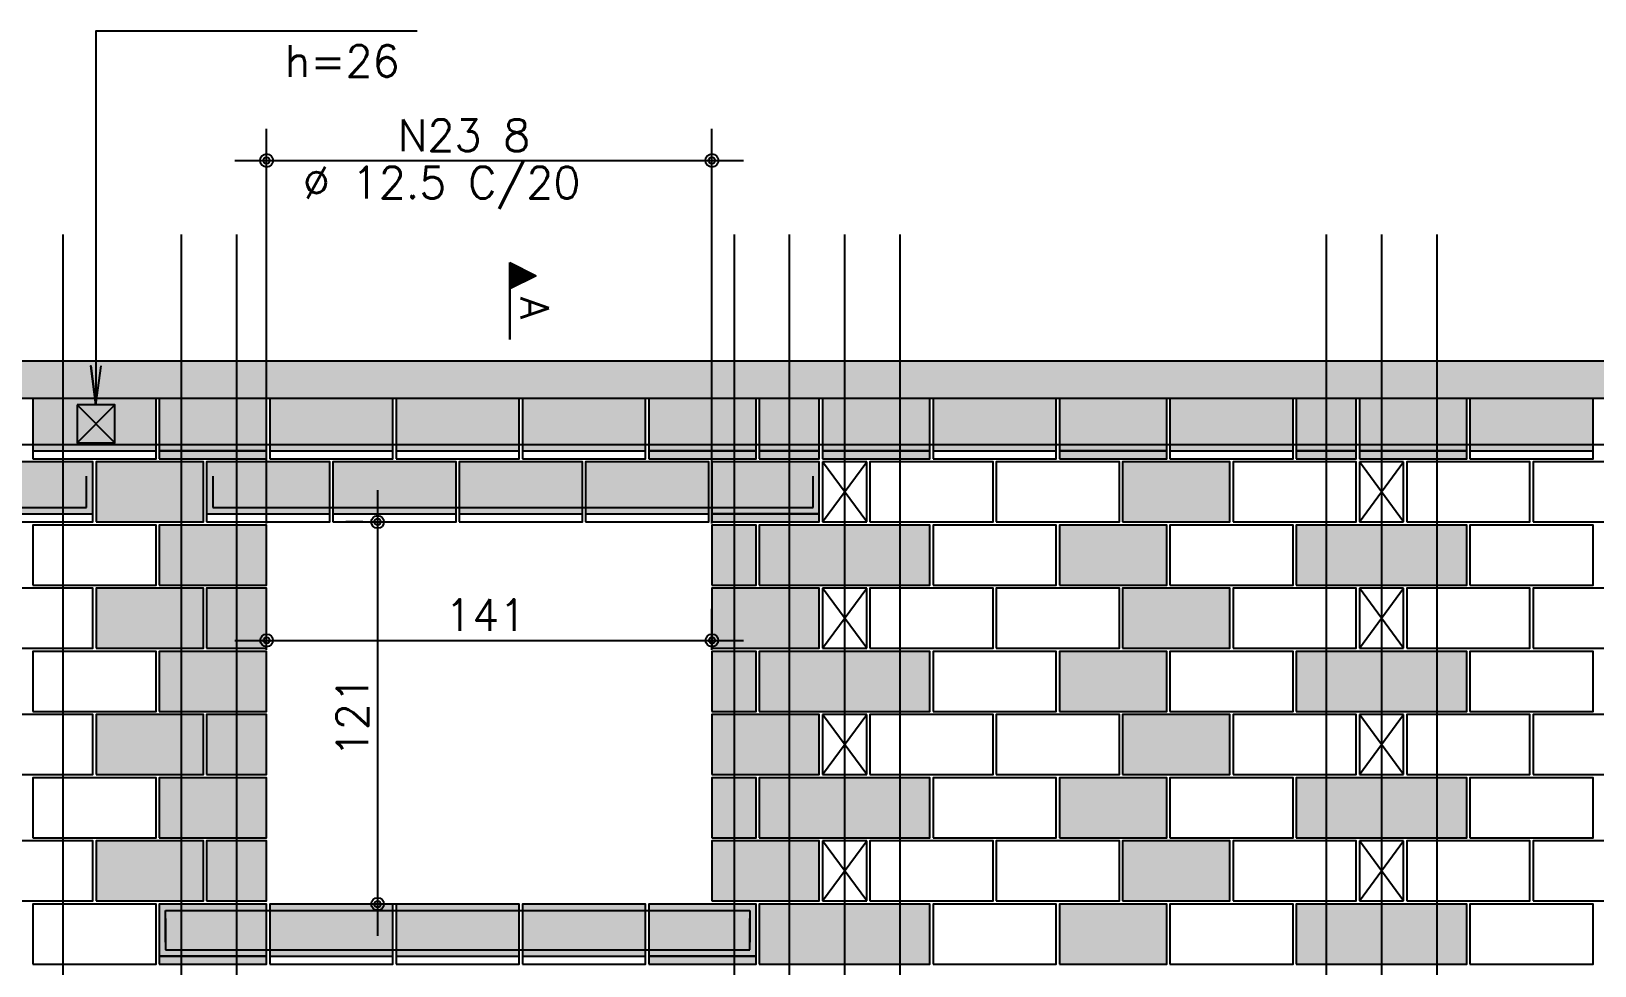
# Model space of a CAD drawing. Extents: x -1.9 to 86, y -1.6 to 60.9.
# Drawn here: x 26.14 to 36.04, y 33.72 to 39.64 of the extents above; entities that cross this region are included whole.
import ezdxf

# ---------------------------------------------------------------- set-up
doc = ezdxf.new("R2010")
doc.units = 0
doc.header["$MEASUREMENT"] = 0
for name, color, linetype in [('PENA_01', 1, 'CONTINUOUS'), ('PENA_02', 2, 'CONTINUOUS'), ('PENA_03', 3, 'CONTINUOUS'), ('PENA_05', 5, 'CONTINUOUS'), ('PENA_09', 254, 'CONTINUOUS'), ('PENA_11', 252, 'CONTINUOUS'), ('PENA_19', 240, 'CONTINUOUS'), ('PENA_21', 100, 'CONTINUOUS'), ('PENA_23', 50, 'CONTINUOUS'), ('PENA_28', 135, 'CONTINUOUS')]:
    doc.layers.add(name, color=color, linetype=linetype)
doc.styles.get("Standard").update_dxf_attribs({"font": 'ROMANS.SHX'})

msp = doc.modelspace()

# ---------------------------------------------------------------- linework, layer by layer
at = {"layer": 'PENA_01', "linetype": 'Continuous'}
for p, q in [((27.631532, 36.520798), (27.631532, 39.018658)), ((30.451532, 36.520798), (30.451532, 39.018658)), ((27.431532, 38.818658), (30.651532, 38.818658)), ((26.431381, 37.270798), (26.671381, 37.030798)), ((26.671381, 37.270798), (26.431381, 37.030798)), ((26.151532, 36.980798), (26.931532, 36.980798)), ((26.951532, 36.980798), (27.631532, 36.980798)), ((27.651532, 36.980798), (28.431532, 36.980798)), ((28.451532, 36.980798), (29.231532, 36.980798)), ((29.251532, 36.980798), (30.031532, 36.980798)), ((30.051532, 36.980798), (30.731532, 36.980798)), ((30.751532, 36.980798), (31.131532, 36.980798)), ((31.151532, 36.980798), (31.831532, 36.980798)), ((31.851532, 36.980798), (32.631532, 36.980798)), ((32.651532, 36.980798), (33.331532, 36.980798)), ((33.351532, 36.980798), (34.131532, 36.980798)), ((34.151532, 36.980798), (34.531532, 36.980798)), ((34.551532, 36.980798), (35.231532, 36.980798)), ((35.251532, 36.980798), (36.031532, 36.980798)), ((28.334318, 36.730798), (28.334318, 33.910798)), ((25.751532, 36.580798), (26.531532, 36.580798)), ((27.251532, 36.580798), (28.031532, 36.580798)), ((28.051532, 36.580798), (28.831532, 36.580798)), ((28.851532, 36.580798), (29.631532, 36.580798)), ((29.651532, 36.580798), (30.431532, 36.580798)), ((30.451532, 36.580798), (31.131532, 36.580798)), ((28.241532, 36.530798), (28.134318, 36.530798)), ((27.631532, 35.720798), (27.631532, 35.980392)), ((30.451532, 35.720798), (30.451532, 35.980392)), ((27.431532, 35.780392), (30.651532, 35.780392)), ((28.641532, 34.110798), (28.134318, 34.110798)), ((26.951532, 33.780798), (27.631532, 33.780798)), ((27.651532, 33.780798), (28.431532, 33.780798)), ((28.451532, 33.780798), (29.231532, 33.780798)), ((29.251532, 33.780798), (30.031532, 33.780798)), ((30.051532, 33.780798), (30.731532, 33.780798))]:
    msp.add_line(p, q, dxfattribs=at)
msp.add_lwpolyline([(26.431381, 37.270798), (26.431381, 37.030798), (26.671381, 37.030798), (26.671381, 37.270798), (26.431381, 37.270798)], dxfattribs=at)
at = {"layer": 'PENA_02', "linetype": 'Continuous'}
for p, q in [((31.431532, 36.910798), (31.151532, 36.910798)), ((31.151532, 36.910798), (31.151532, 36.530798)), ((31.431532, 36.530798), (31.431532, 36.910798)), ((34.831532, 36.910798), (34.551532, 36.910798)), ((34.551532, 36.910798), (34.551532, 36.530798)), ((34.831532, 36.530798), (34.831532, 36.910798)), ((31.151532, 36.530798), (31.431532, 36.530798)), ((34.551532, 36.530798), (34.831532, 36.530798)), ((31.431532, 36.110798), (31.151532, 36.110798)), ((31.151532, 36.110798), (31.151532, 35.730798)), ((31.431532, 35.730798), (31.431532, 36.110798)), ((34.831532, 36.110798), (34.551532, 36.110798)), ((34.551532, 36.110798), (34.551532, 35.730798)), ((34.831532, 35.730798), (34.831532, 36.110798)), ((31.151532, 35.730798), (31.431532, 35.730798)), ((34.551532, 35.730798), (34.831532, 35.730798)), ((31.431532, 35.310798), (31.151532, 35.310798)), ((31.151532, 35.310798), (31.151532, 34.930798)), ((31.431532, 34.930798), (31.431532, 35.310798)), ((34.831532, 35.310798), (34.551532, 35.310798)), ((34.551532, 35.310798), (34.551532, 34.930798)), ((34.831532, 34.930798), (34.831532, 35.310798)), ((31.151532, 34.930798), (31.431532, 34.930798)), ((34.551532, 34.930798), (34.831532, 34.930798)), ((31.431532, 34.510798), (31.151532, 34.510798)), ((31.151532, 34.510798), (31.151532, 34.130798)), ((31.431532, 34.130798), (31.431532, 34.510798)), ((34.831532, 34.510798), (34.551532, 34.510798)), ((34.551532, 34.510798), (34.551532, 34.130798)), ((34.831532, 34.130798), (34.831532, 34.510798)), ((31.151532, 34.130798), (31.431532, 34.130798)), ((34.551532, 34.130798), (34.831532, 34.130798))]:
    msp.add_line(p, q, dxfattribs=at)
for points in [[(6.551532, 32.110798), (6.551532, 37.550798), (54.831532, 37.550798), (54.831532, 37.310798), (54.151532, 37.310798), (54.151532, 36.530798), (47.551532, 36.530798), (47.551532, 37.310798), (45.931532, 37.310798), (45.931532, 36.530798), (39.131532, 36.530798), (39.131532, 37.310798), (7.151532, 37.310798), (7.151532, 32.110798), (6.551532, 32.110798)], [(26.151532, 36.930798), (26.931532, 36.930798), (26.931532, 37.310798), (26.151532, 37.310798), (26.151532, 36.930798)], [(26.951532, 36.930798), (27.631532, 36.930798), (27.631532, 37.310798), (26.951532, 37.310798), (26.951532, 36.930798)], [(27.651532, 36.930798), (28.431532, 36.930798), (28.431532, 37.310798), (27.651532, 37.310798), (27.651532, 36.930798)], [(28.451532, 36.930798), (29.231532, 36.930798), (29.231532, 37.310798), (28.451532, 37.310798), (28.451532, 36.930798)], [(29.251532, 36.930798), (30.031532, 36.930798), (30.031532, 37.310798), (29.251532, 37.310798), (29.251532, 36.930798)], [(30.051532, 36.930798), (30.731532, 36.930798), (30.731532, 37.310798), (30.051532, 37.310798), (30.051532, 36.930798)], [(30.751532, 36.930798), (31.131532, 36.930798), (31.131532, 37.310798), (30.751532, 37.310798), (30.751532, 36.930798)], [(31.151532, 36.930798), (31.831532, 36.930798), (31.831532, 37.310798), (31.151532, 37.310798), (31.151532, 36.930798)], [(31.851532, 36.930798), (32.631532, 36.930798), (32.631532, 37.310798), (31.851532, 37.310798), (31.851532, 36.930798)], [(32.651532, 36.930798), (33.331532, 36.930798), (33.331532, 37.310798), (32.651532, 37.310798), (32.651532, 36.930798)], [(33.351532, 36.930798), (34.131532, 36.930798), (34.131532, 37.310798), (33.351532, 37.310798), (33.351532, 36.930798)], [(34.151532, 36.930798), (34.531532, 36.930798), (34.531532, 37.310798), (34.151532, 37.310798), (34.151532, 36.930798)], [(34.551532, 36.930798), (35.231532, 36.930798), (35.231532, 37.310798), (34.551532, 37.310798), (34.551532, 36.930798)], [(35.251532, 36.930798), (36.031532, 36.930798), (36.031532, 37.310798), (35.251532, 37.310798), (35.251532, 36.930798)], [(25.751532, 36.530798), (26.531532, 36.530798), (26.531532, 36.910798), (25.751532, 36.910798), (25.751532, 36.530798)], [(26.551532, 36.530798), (27.231532, 36.530798), (27.231532, 36.910798), (26.551532, 36.910798), (26.551532, 36.530798)], [(27.251532, 36.530798), (28.031532, 36.530798), (28.031532, 36.910798), (27.251532, 36.910798), (27.251532, 36.530798)], [(28.051532, 36.530798), (28.831532, 36.530798), (28.831532, 36.910798), (28.051532, 36.910798), (28.051532, 36.530798)], [(28.851532, 36.530798), (29.631532, 36.530798), (29.631532, 36.910798), (28.851532, 36.910798), (28.851532, 36.530798)], [(29.651532, 36.530798), (30.431532, 36.530798), (30.431532, 36.910798), (29.651532, 36.910798), (29.651532, 36.530798)], [(30.451532, 36.530798), (31.131532, 36.530798), (31.131532, 36.910798), (30.451532, 36.910798), (30.451532, 36.530798)], [(31.451532, 36.530798), (32.231532, 36.530798), (32.231532, 36.910798), (31.451532, 36.910798), (31.451532, 36.530798)], [(32.251532, 36.530798), (33.031532, 36.530798), (33.031532, 36.910798), (32.251532, 36.910798), (32.251532, 36.530798)], [(33.051532, 36.530798), (33.731532, 36.530798), (33.731532, 36.910798), (33.051532, 36.910798), (33.051532, 36.530798)], [(33.751532, 36.530798), (34.531532, 36.530798), (34.531532, 36.910798), (33.751532, 36.910798), (33.751532, 36.530798)], [(34.851532, 36.530798), (35.631532, 36.530798), (35.631532, 36.910798), (34.851532, 36.910798), (34.851532, 36.530798)], [(35.651532, 36.530798), (36.431532, 36.530798), (36.431532, 36.910798), (35.651532, 36.910798), (35.651532, 36.530798)], [(26.151532, 36.130798), (26.931532, 36.130798), (26.931532, 36.510798), (26.151532, 36.510798), (26.151532, 36.130798)], [(26.951532, 36.130798), (27.631532, 36.130798), (27.631532, 36.510798), (26.951532, 36.510798), (26.951532, 36.130798)], [(30.451532, 36.130798), (30.731532, 36.130798), (30.731532, 36.510798), (30.451532, 36.510798), (30.451532, 36.130798)], [(30.751532, 36.130798), (31.831532, 36.130798), (31.831532, 36.510798), (30.751532, 36.510798), (30.751532, 36.130798)], [(31.851532, 36.130798), (32.631532, 36.130798), (32.631532, 36.510798), (31.851532, 36.510798), (31.851532, 36.130798)], [(32.651532, 36.130798), (33.331532, 36.130798), (33.331532, 36.510798), (32.651532, 36.510798), (32.651532, 36.130798)], [(33.351532, 36.130798), (34.131532, 36.130798), (34.131532, 36.510798), (33.351532, 36.510798), (33.351532, 36.130798)], [(34.151532, 36.130798), (35.231532, 36.130798), (35.231532, 36.510798), (34.151532, 36.510798), (34.151532, 36.130798)], [(35.251532, 36.130798), (36.031532, 36.130798), (36.031532, 36.510798), (35.251532, 36.510798), (35.251532, 36.130798)], [(25.751532, 35.730798), (26.531532, 35.730798), (26.531532, 36.110798), (25.751532, 36.110798), (25.751532, 35.730798)], [(26.551532, 35.730798), (27.231532, 35.730798), (27.231532, 36.110798), (26.551532, 36.110798), (26.551532, 35.730798)], [(27.251532, 35.730798), (27.631532, 35.730798), (27.631532, 36.110798), (27.251532, 36.110798), (27.251532, 35.730798)], [(30.451532, 35.730798), (31.131532, 35.730798), (31.131532, 36.110798), (30.451532, 36.110798), (30.451532, 35.730798)], [(31.451532, 35.730798), (32.231532, 35.730798), (32.231532, 36.110798), (31.451532, 36.110798), (31.451532, 35.730798)], [(32.251532, 35.730798), (33.031532, 35.730798), (33.031532, 36.110798), (32.251532, 36.110798), (32.251532, 35.730798)], [(33.051532, 35.730798), (33.731532, 35.730798), (33.731532, 36.110798), (33.051532, 36.110798), (33.051532, 35.730798)], [(33.751532, 35.730798), (34.531532, 35.730798), (34.531532, 36.110798), (33.751532, 36.110798), (33.751532, 35.730798)], [(34.851532, 35.730798), (35.631532, 35.730798), (35.631532, 36.110798), (34.851532, 36.110798), (34.851532, 35.730798)], [(35.651532, 35.730798), (36.431532, 35.730798), (36.431532, 36.110798), (35.651532, 36.110798), (35.651532, 35.730798)], [(26.151532, 35.330798), (26.931532, 35.330798), (26.931532, 35.710798), (26.151532, 35.710798), (26.151532, 35.330798)], [(26.951532, 35.330798), (27.631532, 35.330798), (27.631532, 35.710798), (26.951532, 35.710798), (26.951532, 35.330798)], [(30.451532, 35.330798), (30.731532, 35.330798), (30.731532, 35.710798), (30.451532, 35.710798), (30.451532, 35.330798)], [(30.751532, 35.330798), (31.831532, 35.330798), (31.831532, 35.710798), (30.751532, 35.710798), (30.751532, 35.330798)], [(31.851532, 35.330798), (32.631532, 35.330798), (32.631532, 35.710798), (31.851532, 35.710798), (31.851532, 35.330798)], [(32.651532, 35.330798), (33.331532, 35.330798), (33.331532, 35.710798), (32.651532, 35.710798), (32.651532, 35.330798)], [(33.351532, 35.330798), (34.131532, 35.330798), (34.131532, 35.710798), (33.351532, 35.710798), (33.351532, 35.330798)], [(34.151532, 35.330798), (35.231532, 35.330798), (35.231532, 35.710798), (34.151532, 35.710798), (34.151532, 35.330798)], [(35.251532, 35.330798), (36.031532, 35.330798), (36.031532, 35.710798), (35.251532, 35.710798), (35.251532, 35.330798)], [(25.751532, 34.930798), (26.531532, 34.930798), (26.531532, 35.310798), (25.751532, 35.310798), (25.751532, 34.930798)], [(26.551532, 34.930798), (27.231532, 34.930798), (27.231532, 35.310798), (26.551532, 35.310798), (26.551532, 34.930798)], [(27.251532, 34.930798), (27.631532, 34.930798), (27.631532, 35.310798), (27.251532, 35.310798), (27.251532, 34.930798)], [(30.451532, 34.930798), (31.131532, 34.930798), (31.131532, 35.310798), (30.451532, 35.310798), (30.451532, 34.930798)], [(31.451532, 34.930798), (32.231532, 34.930798), (32.231532, 35.310798), (31.451532, 35.310798), (31.451532, 34.930798)], [(32.251532, 34.930798), (33.031532, 34.930798), (33.031532, 35.310798), (32.251532, 35.310798), (32.251532, 34.930798)], [(33.051532, 34.930798), (33.731532, 34.930798), (33.731532, 35.310798), (33.051532, 35.310798), (33.051532, 34.930798)], [(33.751532, 34.930798), (34.531532, 34.930798), (34.531532, 35.310798), (33.751532, 35.310798), (33.751532, 34.930798)], [(34.851532, 34.930798), (35.631532, 34.930798), (35.631532, 35.310798), (34.851532, 35.310798), (34.851532, 34.930798)], [(35.651532, 34.930798), (36.431532, 34.930798), (36.431532, 35.310798), (35.651532, 35.310798), (35.651532, 34.930798)], [(26.151532, 34.530798), (26.931532, 34.530798), (26.931532, 34.910798), (26.151532, 34.910798), (26.151532, 34.530798)], [(26.951532, 34.530798), (27.631532, 34.530798), (27.631532, 34.910798), (26.951532, 34.910798), (26.951532, 34.530798)], [(30.451532, 34.530798), (30.731532, 34.530798), (30.731532, 34.910798), (30.451532, 34.910798), (30.451532, 34.530798)], [(30.751532, 34.530798), (31.831532, 34.530798), (31.831532, 34.910798), (30.751532, 34.910798), (30.751532, 34.530798)], [(31.851532, 34.530798), (32.631532, 34.530798), (32.631532, 34.910798), (31.851532, 34.910798), (31.851532, 34.530798)], [(32.651532, 34.530798), (33.331532, 34.530798), (33.331532, 34.910798), (32.651532, 34.910798), (32.651532, 34.530798)], [(33.351532, 34.530798), (34.131532, 34.530798), (34.131532, 34.910798), (33.351532, 34.910798), (33.351532, 34.530798)], [(34.151532, 34.530798), (35.231532, 34.530798), (35.231532, 34.910798), (34.151532, 34.910798), (34.151532, 34.530798)], [(35.251532, 34.530798), (36.031532, 34.530798), (36.031532, 34.910798), (35.251532, 34.910798), (35.251532, 34.530798)], [(25.751532, 34.130798), (26.531532, 34.130798), (26.531532, 34.510798), (25.751532, 34.510798), (25.751532, 34.130798)], [(26.551532, 34.130798), (27.231532, 34.130798), (27.231532, 34.510798), (26.551532, 34.510798), (26.551532, 34.130798)], [(27.251532, 34.130798), (27.631532, 34.130798), (27.631532, 34.510798), (27.251532, 34.510798), (27.251532, 34.130798)], [(30.451532, 34.130798), (31.131532, 34.130798), (31.131532, 34.510798), (30.451532, 34.510798), (30.451532, 34.130798)], [(31.451532, 34.130798), (32.231532, 34.130798), (32.231532, 34.510798), (31.451532, 34.510798), (31.451532, 34.130798)], [(32.251532, 34.130798), (33.031532, 34.130798), (33.031532, 34.510798), (32.251532, 34.510798), (32.251532, 34.130798)], [(33.051532, 34.130798), (33.731532, 34.130798), (33.731532, 34.510798), (33.051532, 34.510798), (33.051532, 34.130798)], [(33.751532, 34.130798), (34.531532, 34.130798), (34.531532, 34.510798), (33.751532, 34.510798), (33.751532, 34.130798)], [(34.851532, 34.130798), (35.631532, 34.130798), (35.631532, 34.510798), (34.851532, 34.510798), (34.851532, 34.130798)], [(35.651532, 34.130798), (36.431532, 34.130798), (36.431532, 34.510798), (35.651532, 34.510798), (35.651532, 34.130798)], [(26.151532, 33.730798), (26.931532, 33.730798), (26.931532, 34.110798), (26.151532, 34.110798), (26.151532, 33.730798)], [(26.951532, 33.730798), (27.631532, 33.730798), (27.631532, 34.110798), (26.951532, 34.110798), (26.951532, 33.730798)], [(27.651532, 33.730798), (28.431532, 33.730798), (28.431532, 34.110798), (27.651532, 34.110798), (27.651532, 33.730798)], [(28.451532, 33.730798), (29.231532, 33.730798), (29.231532, 34.110798), (28.451532, 34.110798), (28.451532, 33.730798)], [(29.251532, 33.730798), (30.031532, 33.730798), (30.031532, 34.110798), (29.251532, 34.110798), (29.251532, 33.730798)], [(30.051532, 33.730798), (30.731532, 33.730798), (30.731532, 34.110798), (30.051532, 34.110798), (30.051532, 33.730798)], [(30.751532, 33.730798), (31.831532, 33.730798), (31.831532, 34.110798), (30.751532, 34.110798), (30.751532, 33.730798)], [(31.851532, 33.730798), (32.631532, 33.730798), (32.631532, 34.110798), (31.851532, 34.110798), (31.851532, 33.730798)], [(32.651532, 33.730798), (33.331532, 33.730798), (33.331532, 34.110798), (32.651532, 34.110798), (32.651532, 33.730798)], [(33.351532, 33.730798), (34.131532, 33.730798), (34.131532, 34.110798), (33.351532, 34.110798), (33.351532, 33.730798)], [(34.151532, 33.730798), (35.231532, 33.730798), (35.231532, 34.110798), (34.151532, 34.110798), (34.151532, 33.730798)], [(35.251532, 33.730798), (36.031532, 33.730798), (36.031532, 34.110798), (35.251532, 34.110798), (35.251532, 33.730798)]]:
    msp.add_lwpolyline(points, dxfattribs=at)
for centre, radius in [((27.631532, 38.818658), 0.041625), ((27.631532, 38.818658), 0.02075), ((30.451532, 38.818658), 0.041625), ((30.451532, 38.818658), 0.02075), ((28.334318, 36.530798), 0.04), ((28.334318, 36.530798), 0.02), ((27.631532, 35.780392), 0.04), ((27.631532, 35.780392), 0.02), ((30.451532, 35.780392), 0.04), ((30.451532, 35.780392), 0.02), ((28.334318, 34.110798), 0.04), ((28.334318, 34.110798), 0.02)]:
    msp.add_circle(centre, radius, dxfattribs=at)
at = {"layer": 'PENA_03', "linetype": 'Continuous'}
for p, q in [((29.171654, 37.685905), (29.171654, 38.172287)), ((29.171654, 38.172287), (29.337587, 38.089321)), ((29.172349, 38.171159), (29.336026, 38.089321)), ((29.17235, 38.171159), (29.17235, 38.007482)), ((29.184418, 38.165905), (29.184418, 38.012736)), ((29.197182, 38.159523), (29.197182, 38.019118)), ((29.209946, 38.153141), (29.209946, 38.0255)), ((29.22271, 38.146759), (29.22271, 38.031882)), ((29.235474, 38.140377), (29.235474, 38.038264)), ((29.248238, 38.133995), (29.248238, 38.044646)), ((29.261002, 38.127613), (29.261002, 38.051028)), ((29.273766, 38.121231), (29.273766, 38.05741)), ((29.337587, 38.089321), (29.172349, 38.006702)), ((29.336026, 38.089321), (29.17235, 38.007482)), ((29.28653, 38.114849), (29.28653, 38.063792)), ((29.299294, 38.108467), (29.299294, 38.070174)), ((29.312059, 38.102085), (29.312059, 38.076556)), ((29.324823, 38.095703), (29.324823, 38.082939)), ((29.17235, 38.006702), (29.17235, 37.685905)), ((31.151532, 36.530798), (31.431532, 36.910798)), ((31.431532, 36.530798), (31.151532, 36.910798)), ((34.551532, 36.530798), (34.831532, 36.910798)), ((34.831532, 36.530798), (34.551532, 36.910798)), ((28.441532, 36.530798), (28.441532, 36.530798)), ((27.631532, 36.320798), (27.631532, 36.320798)), ((30.451532, 36.320798), (30.451532, 36.320798)), ((31.151532, 35.730798), (31.431532, 36.110798)), ((31.431532, 35.730798), (31.151532, 36.110798)), ((34.551532, 35.730798), (34.831532, 36.110798)), ((34.831532, 35.730798), (34.551532, 36.110798)), ((27.631532, 35.520798), (27.631532, 35.520798)), ((30.451532, 35.520798), (30.451532, 35.520798)), ((31.151532, 34.930798), (31.431532, 35.310798)), ((31.431532, 34.930798), (31.151532, 35.310798)), ((34.551532, 34.930798), (34.831532, 35.310798)), ((34.831532, 34.930798), (34.551532, 35.310798)), ((31.151532, 34.130798), (31.431532, 34.510798)), ((31.431532, 34.130798), (31.151532, 34.510798)), ((34.551532, 34.130798), (34.831532, 34.510798)), ((34.831532, 34.130798), (34.551532, 34.510798)), ((28.841532, 34.110798), (28.841532, 34.110798))]:
    msp.add_line(p, q, dxfattribs=at)
msp.add_lwpolyline([(28.584688, 39.636655), (26.551381, 39.636655), (26.551381, 37.270798), (26.518749, 37.518659), (26.551381, 37.270798), (26.584012, 37.518659)], dxfattribs=at)
at = {"layer": 'PENA_05', "linetype": 'Continuous'}
for p, q in [((22.741532, 37.020798), (39.531532, 37.020798)), ((26.491532, 36.620798), (26.491532, 36.820798)), ((27.291532, 36.820798), (27.291532, 36.620798)), ((31.091532, 36.620798), (31.091532, 36.820798)), ((22.591532, 36.620798), (26.491532, 36.620798)), ((27.291532, 36.620798), (31.091532, 36.620798)), ((26.991532, 33.870798), (26.991532, 34.070798)), ((26.991532, 34.070798), (30.691532, 34.070798)), ((30.691532, 34.070798), (30.691532, 33.870798)), ((26.991532, 34.020798), (26.991532, 33.820798)), ((30.691532, 33.820798), (30.691532, 34.020798)), ((26.991532, 33.820798), (30.691532, 33.820798))]:
    msp.add_line(p, q, dxfattribs=at)
for points in [[(26.341532, 38.350798), (26.341532, 32.110798)], [(27.091532, 38.350798), (27.091532, 32.110798)], [(27.441532, 38.350798), (27.441532, 32.110798)], [(30.591532, 38.350798), (30.591532, 32.110798)], [(30.941532, 38.350798), (30.941532, 32.110798)], [(31.291532, 38.350798), (31.291532, 32.110798)], [(31.641532, 38.350798), (31.641532, 32.110798)], [(34.341532, 38.350798), (34.341532, 32.110798)], [(34.691532, 38.350798), (34.691532, 32.110798)], [(35.041532, 38.350798), (35.041532, 32.110798)]]:
    msp.add_lwpolyline(points, dxfattribs=at)
at = {"layer": 'PENA_09', "linetype": 'Continuous'}
for points in [[(26.151532, 36.980798), (26.931532, 36.980798), (26.931532, 37.310798), (26.151532, 37.310798), (26.151532, 36.980798)], [(26.951532, 36.980798), (27.631532, 36.980798), (27.631532, 37.310798), (26.951532, 37.310798), (26.951532, 36.980798)], [(27.651532, 36.980798), (28.431532, 36.980798), (28.431532, 37.310798), (27.651532, 37.310798), (27.651532, 36.980798)], [(28.451532, 36.980798), (29.231532, 36.980798), (29.231532, 37.310798), (28.451532, 37.310798), (28.451532, 36.980798)], [(29.251532, 36.980798), (30.031532, 36.980798), (30.031532, 37.310798), (29.251532, 37.310798), (29.251532, 36.980798)], [(30.051532, 36.980798), (30.731532, 36.980798), (30.731532, 37.310798), (30.051532, 37.310798), (30.051532, 36.980798)], [(30.751532, 36.980798), (31.131532, 36.980798), (31.131532, 37.310798), (30.751532, 37.310798), (30.751532, 36.980798)], [(31.151532, 36.980798), (31.831532, 36.980798), (31.831532, 37.310798), (31.151532, 37.310798), (31.151532, 36.980798)], [(31.851532, 36.980798), (32.631532, 36.980798), (32.631532, 37.310798), (31.851532, 37.310798), (31.851532, 36.980798)], [(32.651532, 36.980798), (33.331532, 36.980798), (33.331532, 37.310798), (32.651532, 37.310798), (32.651532, 36.980798)], [(33.351532, 36.980798), (34.131532, 36.980798), (34.131532, 37.310798), (33.351532, 37.310798), (33.351532, 36.980798)], [(34.151532, 36.980798), (34.531532, 36.980798), (34.531532, 37.310798), (34.151532, 37.310798), (34.151532, 36.980798)], [(34.551532, 36.980798), (35.231532, 36.980798), (35.231532, 37.310798), (34.551532, 37.310798), (34.551532, 36.980798)], [(35.251532, 36.980798), (36.031532, 36.980798), (36.031532, 37.310798), (35.251532, 37.310798), (35.251532, 36.980798)], [(25.751532, 36.580798), (26.531532, 36.580798), (26.531532, 36.910798), (25.751532, 36.910798), (25.751532, 36.580798)], [(27.251532, 36.580798), (28.031532, 36.580798), (28.031532, 36.910798), (27.251532, 36.910798), (27.251532, 36.580798)], [(28.051532, 36.580798), (28.831532, 36.580798), (28.831532, 36.910798), (28.051532, 36.910798), (28.051532, 36.580798)], [(28.851532, 36.580798), (29.631532, 36.580798), (29.631532, 36.910798), (28.851532, 36.910798), (28.851532, 36.580798)], [(29.651532, 36.580798), (30.431532, 36.580798), (30.431532, 36.910798), (29.651532, 36.910798), (29.651532, 36.580798)], [(30.451532, 36.580798), (31.131532, 36.580798), (31.131532, 36.910798), (30.451532, 36.910798), (30.451532, 36.580798)], [(26.951532, 33.780798), (27.631532, 33.780798), (27.631532, 34.110798), (26.951532, 34.110798), (26.951532, 33.780798)], [(27.651532, 33.780798), (28.431532, 33.780798), (28.431532, 34.110798), (27.651532, 34.110798), (27.651532, 33.780798)], [(28.451532, 33.780798), (29.231532, 33.780798), (29.231532, 34.110798), (28.451532, 34.110798), (28.451532, 33.780798)], [(29.251532, 33.780798), (30.031532, 33.780798), (30.031532, 34.110798), (29.251532, 34.110798), (29.251532, 33.780798)], [(30.051532, 33.780798), (30.731532, 33.780798), (30.731532, 34.110798), (30.051532, 34.110798), (30.051532, 33.780798)]]:
    msp.add_lwpolyline(points, dxfattribs=at)
for points in [[(26.151532, 36.980798), (26.931532, 36.980798), (26.931532, 37.310798)], [(26.151532, 36.980798), (26.931532, 37.310798), (26.151532, 37.310798)], [(26.151532, 36.980798), (26.151532, 37.310798), (26.151532, 36.980798)], [(26.951532, 36.980798), (27.631532, 36.980798), (27.631532, 37.310798)], [(26.951532, 36.980798), (27.631532, 37.310798), (26.951532, 37.310798)], [(26.951532, 36.980798), (26.951532, 37.310798), (26.951532, 36.980798)], [(27.651532, 36.980798), (28.431532, 36.980798), (28.431532, 37.310798)], [(27.651532, 36.980798), (28.431532, 37.310798), (27.651532, 37.310798)], [(27.651532, 36.980798), (27.651532, 37.310798), (27.651532, 36.980798)], [(28.451532, 36.980798), (29.231532, 36.980798), (29.231532, 37.310798)], [(28.451532, 36.980798), (29.231532, 37.310798), (28.451532, 37.310798)], [(28.451532, 36.980798), (28.451532, 37.310798), (28.451532, 36.980798)], [(29.251532, 36.980798), (30.031532, 36.980798), (30.031532, 37.310798)], [(29.251532, 36.980798), (30.031532, 37.310798), (29.251532, 37.310798)], [(29.251532, 36.980798), (29.251532, 37.310798), (29.251532, 36.980798)], [(30.051532, 36.980798), (30.731532, 36.980798), (30.731532, 37.310798)], [(30.051532, 36.980798), (30.731532, 37.310798), (30.051532, 37.310798)], [(30.051532, 36.980798), (30.051532, 37.310798), (30.051532, 36.980798)], [(30.751532, 36.980798), (31.131532, 36.980798), (31.131532, 37.310798)], [(30.751532, 36.980798), (31.131532, 37.310798), (30.751532, 37.310798)], [(30.751532, 36.980798), (30.751532, 37.310798), (30.751532, 36.980798)], [(31.151532, 36.980798), (31.831532, 36.980798), (31.831532, 37.310798)], [(31.151532, 36.980798), (31.831532, 37.310798), (31.151532, 37.310798)], [(31.151532, 36.980798), (31.151532, 37.310798), (31.151532, 36.980798)], [(31.851532, 36.980798), (32.631532, 36.980798), (32.631532, 37.310798)], [(31.851532, 36.980798), (32.631532, 37.310798), (31.851532, 37.310798)], [(31.851532, 36.980798), (31.851532, 37.310798), (31.851532, 36.980798)], [(32.651532, 36.980798), (33.331532, 36.980798), (33.331532, 37.310798)], [(32.651532, 36.980798), (33.331532, 37.310798), (32.651532, 37.310798)], [(32.651532, 36.980798), (32.651532, 37.310798), (32.651532, 36.980798)], [(33.351532, 36.980798), (34.131532, 36.980798), (34.131532, 37.310798)], [(33.351532, 36.980798), (34.131532, 37.310798), (33.351532, 37.310798)], [(33.351532, 36.980798), (33.351532, 37.310798), (33.351532, 36.980798)], [(34.151532, 36.980798), (34.531532, 36.980798), (34.531532, 37.310798)], [(34.151532, 36.980798), (34.531532, 37.310798), (34.151532, 37.310798)], [(34.151532, 36.980798), (34.151532, 37.310798), (34.151532, 36.980798)], [(34.551532, 36.980798), (35.231532, 36.980798), (35.231532, 37.310798)], [(34.551532, 36.980798), (35.231532, 37.310798), (34.551532, 37.310798)], [(34.551532, 36.980798), (34.551532, 37.310798), (34.551532, 36.980798)], [(35.251532, 36.980798), (36.031532, 36.980798), (36.031532, 37.310798)], [(35.251532, 36.980798), (36.031532, 37.310798), (35.251532, 37.310798)], [(35.251532, 36.980798), (35.251532, 37.310798), (35.251532, 36.980798)], [(25.751532, 36.580798), (26.531532, 36.580798), (26.531532, 36.910798)], [(25.751532, 36.580798), (26.531532, 36.910798), (25.751532, 36.910798)], [(27.251532, 36.580798), (28.031532, 36.580798), (28.031532, 36.910798)], [(27.251532, 36.580798), (28.031532, 36.910798), (27.251532, 36.910798)], [(27.251532, 36.580798), (27.251532, 36.910798), (27.251532, 36.580798)], [(28.051532, 36.580798), (28.831532, 36.580798), (28.831532, 36.910798)], [(28.051532, 36.580798), (28.831532, 36.910798), (28.051532, 36.910798)], [(28.051532, 36.580798), (28.051532, 36.910798), (28.051532, 36.580798)], [(28.851532, 36.580798), (29.631532, 36.580798), (29.631532, 36.910798)], [(28.851532, 36.580798), (29.631532, 36.910798), (28.851532, 36.910798)], [(28.851532, 36.580798), (28.851532, 36.910798), (28.851532, 36.580798)], [(29.651532, 36.580798), (30.431532, 36.580798), (30.431532, 36.910798)], [(29.651532, 36.580798), (30.431532, 36.910798), (29.651532, 36.910798)], [(29.651532, 36.580798), (29.651532, 36.910798), (29.651532, 36.580798)], [(30.451532, 36.580798), (31.131532, 36.580798), (31.131532, 36.910798)], [(30.451532, 36.580798), (31.131532, 36.910798), (30.451532, 36.910798)], [(30.451532, 36.580798), (30.451532, 36.910798), (30.451532, 36.580798)], [(26.951532, 33.780798), (27.631532, 33.780798), (27.631532, 34.110798)], [(26.951532, 33.780798), (27.631532, 34.110798), (26.951532, 34.110798)], [(26.951532, 33.780798), (26.951532, 34.110798), (26.951532, 33.780798)], [(27.651532, 33.780798), (28.431532, 33.780798), (28.431532, 34.110798)], [(27.651532, 33.780798), (28.431532, 34.110798), (27.651532, 34.110798)], [(27.651532, 33.780798), (27.651532, 34.110798), (27.651532, 33.780798)], [(28.451532, 33.780798), (29.231532, 33.780798), (29.231532, 34.110798)], [(28.451532, 33.780798), (29.231532, 34.110798), (28.451532, 34.110798)], [(28.451532, 33.780798), (28.451532, 34.110798), (28.451532, 33.780798)], [(29.251532, 33.780798), (30.031532, 33.780798), (30.031532, 34.110798)], [(29.251532, 33.780798), (30.031532, 34.110798), (29.251532, 34.110798)], [(29.251532, 33.780798), (29.251532, 34.110798), (29.251532, 33.780798)], [(30.051532, 33.780798), (30.731532, 33.780798), (30.731532, 34.110798)], [(30.051532, 33.780798), (30.731532, 34.110798), (30.051532, 34.110798)], [(30.051532, 33.780798), (30.051532, 34.110798), (30.051532, 33.780798)]]:
    msp.add_solid(points, dxfattribs=at)
at = {"layer": 'PENA_11', "linetype": 'Continuous'}
for points in [[(7.151532, 37.310798), (6.551532, 37.550798), (54.831532, 37.550798)], [(7.151532, 37.310798), (54.831532, 37.550798), (39.131532, 37.310798)]]:
    msp.add_solid(points, dxfattribs=at)
at = {"layer": 'PENA_19', "linetype": 'Continuous'}
for points in [[(30.751532, 36.130798), (31.831532, 36.130798), (31.831532, 36.510798), (30.751532, 36.510798), (30.751532, 36.130798)], [(34.151532, 36.130798), (35.231532, 36.130798), (35.231532, 36.510798), (34.151532, 36.510798), (34.151532, 36.130798)], [(30.751532, 35.330798), (31.831532, 35.330798), (31.831532, 35.710798), (30.751532, 35.710798), (30.751532, 35.330798)], [(34.151532, 35.330798), (35.231532, 35.330798), (35.231532, 35.710798), (34.151532, 35.710798), (34.151532, 35.330798)], [(30.751532, 34.530798), (31.831532, 34.530798), (31.831532, 34.910798), (30.751532, 34.910798), (30.751532, 34.530798)], [(34.151532, 34.530798), (35.231532, 34.530798), (35.231532, 34.910798), (34.151532, 34.910798), (34.151532, 34.530798)], [(30.751532, 33.730798), (31.831532, 33.730798), (31.831532, 34.110798), (30.751532, 34.110798), (30.751532, 33.730798)], [(34.151532, 33.730798), (35.231532, 33.730798), (35.231532, 34.110798), (34.151532, 34.110798), (34.151532, 33.730798)]]:
    msp.add_lwpolyline(points, dxfattribs=at)
for points in [[(30.751532, 36.130798), (31.831532, 36.130798), (31.831532, 36.510798)], [(30.751532, 36.130798), (31.831532, 36.510798), (30.751532, 36.510798)], [(30.751532, 36.130798), (30.751532, 36.510798), (30.751532, 36.130798)], [(34.151532, 36.130798), (35.231532, 36.130798), (35.231532, 36.510798)], [(34.151532, 36.130798), (35.231532, 36.510798), (34.151532, 36.510798)], [(34.151532, 36.130798), (34.151532, 36.510798), (34.151532, 36.130798)], [(30.751532, 35.330798), (31.831532, 35.330798), (31.831532, 35.710798)], [(30.751532, 35.330798), (31.831532, 35.710798), (30.751532, 35.710798)], [(30.751532, 35.330798), (30.751532, 35.710798), (30.751532, 35.330798)], [(34.151532, 35.330798), (35.231532, 35.330798), (35.231532, 35.710798)], [(34.151532, 35.330798), (35.231532, 35.710798), (34.151532, 35.710798)], [(34.151532, 35.330798), (34.151532, 35.710798), (34.151532, 35.330798)], [(30.751532, 34.530798), (31.831532, 34.530798), (31.831532, 34.910798)], [(30.751532, 34.530798), (31.831532, 34.910798), (30.751532, 34.910798)], [(30.751532, 34.530798), (30.751532, 34.910798), (30.751532, 34.530798)], [(34.151532, 34.530798), (35.231532, 34.530798), (35.231532, 34.910798)], [(34.151532, 34.530798), (35.231532, 34.910798), (34.151532, 34.910798)], [(34.151532, 34.530798), (34.151532, 34.910798), (34.151532, 34.530798)], [(30.751532, 33.730798), (31.831532, 33.730798), (31.831532, 34.110798)], [(30.751532, 33.730798), (31.831532, 34.110798), (30.751532, 34.110798)], [(30.751532, 33.730798), (30.751532, 34.110798), (30.751532, 33.730798)], [(34.151532, 33.730798), (35.231532, 33.730798), (35.231532, 34.110798)], [(34.151532, 33.730798), (35.231532, 34.110798), (34.151532, 34.110798)], [(34.151532, 33.730798), (34.151532, 34.110798), (34.151532, 33.730798)]]:
    msp.add_solid(points, dxfattribs=at)
at = {"layer": 'PENA_21', "linetype": 'Continuous'}
for points in [[(26.951532, 36.930798), (27.631532, 36.930798), (27.631532, 36.980798), (26.951532, 36.980798), (26.951532, 36.930798)], [(30.051532, 36.930798), (30.731532, 36.930798), (30.731532, 36.980798), (30.051532, 36.980798), (30.051532, 36.930798)], [(31.151532, 36.930798), (31.831532, 36.930798), (31.831532, 36.980798), (31.151532, 36.980798), (31.151532, 36.930798)], [(32.651532, 36.930798), (33.331532, 36.930798), (33.331532, 36.980798), (32.651532, 36.980798), (32.651532, 36.930798)], [(34.551532, 36.930798), (35.231532, 36.930798), (35.231532, 36.980798), (34.551532, 36.980798), (34.551532, 36.930798)], [(26.551532, 36.530798), (27.231532, 36.530798), (27.231532, 36.910798), (26.551532, 36.910798), (26.551532, 36.530798)], [(33.051532, 36.530798), (33.731532, 36.530798), (33.731532, 36.910798), (33.051532, 36.910798), (33.051532, 36.530798)], [(30.451532, 36.530798), (31.131532, 36.530798), (31.131532, 36.580798), (30.451532, 36.580798), (30.451532, 36.530798)], [(26.951532, 36.130798), (27.631532, 36.130798), (27.631532, 36.510798), (26.951532, 36.510798), (26.951532, 36.130798)], [(32.651532, 36.130798), (33.331532, 36.130798), (33.331532, 36.510798), (32.651532, 36.510798), (32.651532, 36.130798)], [(26.551532, 35.730798), (27.231532, 35.730798), (27.231532, 36.110798), (26.551532, 36.110798), (26.551532, 35.730798)], [(30.451532, 35.730798), (31.131532, 35.730798), (31.131532, 36.110798), (30.451532, 36.110798), (30.451532, 35.730798)], [(33.051532, 35.730798), (33.731532, 35.730798), (33.731532, 36.110798), (33.051532, 36.110798), (33.051532, 35.730798)], [(26.951532, 35.330798), (27.631532, 35.330798), (27.631532, 35.710798), (26.951532, 35.710798), (26.951532, 35.330798)], [(32.651532, 35.330798), (33.331532, 35.330798), (33.331532, 35.710798), (32.651532, 35.710798), (32.651532, 35.330798)], [(26.551532, 34.930798), (27.231532, 34.930798), (27.231532, 35.310798), (26.551532, 35.310798), (26.551532, 34.930798)], [(30.451532, 34.930798), (31.131532, 34.930798), (31.131532, 35.310798), (30.451532, 35.310798), (30.451532, 34.930798)], [(33.051532, 34.930798), (33.731532, 34.930798), (33.731532, 35.310798), (33.051532, 35.310798), (33.051532, 34.930798)], [(26.951532, 34.530798), (27.631532, 34.530798), (27.631532, 34.910798), (26.951532, 34.910798), (26.951532, 34.530798)], [(32.651532, 34.530798), (33.331532, 34.530798), (33.331532, 34.910798), (32.651532, 34.910798), (32.651532, 34.530798)], [(26.551532, 34.130798), (27.231532, 34.130798), (27.231532, 34.510798), (26.551532, 34.510798), (26.551532, 34.130798)], [(30.451532, 34.130798), (31.131532, 34.130798), (31.131532, 34.510798), (30.451532, 34.510798), (30.451532, 34.130798)], [(33.051532, 34.130798), (33.731532, 34.130798), (33.731532, 34.510798), (33.051532, 34.510798), (33.051532, 34.130798)], [(32.651532, 33.730798), (33.331532, 33.730798), (33.331532, 34.110798), (32.651532, 34.110798), (32.651532, 33.730798)], [(26.951532, 33.730798), (27.631532, 33.730798), (27.631532, 33.780798), (26.951532, 33.780798), (26.951532, 33.730798)], [(30.051532, 33.730798), (30.731532, 33.730798), (30.731532, 33.780798), (30.051532, 33.780798), (30.051532, 33.730798)]]:
    msp.add_lwpolyline(points, dxfattribs=at)
for points in [[(26.951532, 36.930798), (27.631532, 36.930798), (27.631532, 36.980798)], [(26.951532, 36.930798), (27.631532, 36.980798), (26.951532, 36.980798)], [(26.951532, 36.930798), (26.951532, 36.980798), (26.951532, 36.930798)], [(30.051532, 36.930798), (30.731532, 36.930798), (30.731532, 36.980798)], [(30.051532, 36.930798), (30.731532, 36.980798), (30.051532, 36.980798)], [(30.051532, 36.930798), (30.051532, 36.980798), (30.051532, 36.930798)], [(31.151532, 36.930798), (31.831532, 36.930798), (31.831532, 36.980798)], [(31.151532, 36.930798), (31.831532, 36.980798), (31.151532, 36.980798)], [(31.151532, 36.930798), (31.151532, 36.980798), (31.151532, 36.930798)], [(32.651532, 36.930798), (33.331532, 36.930798), (33.331532, 36.980798)], [(32.651532, 36.930798), (33.331532, 36.980798), (32.651532, 36.980798)], [(32.651532, 36.930798), (32.651532, 36.980798), (32.651532, 36.930798)], [(34.551532, 36.930798), (35.231532, 36.930798), (35.231532, 36.980798)], [(34.551532, 36.930798), (35.231532, 36.980798), (34.551532, 36.980798)], [(34.551532, 36.930798), (34.551532, 36.980798), (34.551532, 36.930798)], [(26.551532, 36.530798), (27.231532, 36.530798), (27.231532, 36.910798)], [(26.551532, 36.530798), (27.231532, 36.910798), (26.551532, 36.910798)], [(26.551532, 36.530798), (26.551532, 36.910798), (26.551532, 36.530798)], [(33.051532, 36.530798), (33.731532, 36.530798), (33.731532, 36.910798)], [(33.051532, 36.530798), (33.731532, 36.910798), (33.051532, 36.910798)], [(33.051532, 36.530798), (33.051532, 36.910798), (33.051532, 36.530798)], [(30.451532, 36.530798), (31.131532, 36.530798), (31.131532, 36.580798)], [(30.451532, 36.530798), (31.131532, 36.580798), (30.451532, 36.580798)], [(30.451532, 36.530798), (30.451532, 36.580798), (30.451532, 36.530798)], [(26.951532, 36.130798), (27.631532, 36.130798), (27.631532, 36.510798)], [(26.951532, 36.130798), (27.631532, 36.510798), (26.951532, 36.510798)], [(26.951532, 36.130798), (26.951532, 36.510798), (26.951532, 36.130798)], [(32.651532, 36.130798), (33.331532, 36.130798), (33.331532, 36.510798)], [(32.651532, 36.130798), (33.331532, 36.510798), (32.651532, 36.510798)], [(32.651532, 36.130798), (32.651532, 36.510798), (32.651532, 36.130798)], [(26.551532, 35.730798), (27.231532, 35.730798), (27.231532, 36.110798)], [(26.551532, 35.730798), (27.231532, 36.110798), (26.551532, 36.110798)], [(26.551532, 35.730798), (26.551532, 36.110798), (26.551532, 35.730798)], [(30.451532, 35.730798), (31.131532, 35.730798), (31.131532, 36.110798)], [(30.451532, 35.730798), (31.131532, 36.110798), (30.451532, 36.110798)], [(30.451532, 35.730798), (30.451532, 36.110798), (30.451532, 35.730798)], [(33.051532, 35.730798), (33.731532, 35.730798), (33.731532, 36.110798)], [(33.051532, 35.730798), (33.731532, 36.110798), (33.051532, 36.110798)], [(33.051532, 35.730798), (33.051532, 36.110798), (33.051532, 35.730798)], [(26.951532, 35.330798), (27.631532, 35.330798), (27.631532, 35.710798)], [(26.951532, 35.330798), (27.631532, 35.710798), (26.951532, 35.710798)], [(26.951532, 35.330798), (26.951532, 35.710798), (26.951532, 35.330798)], [(32.651532, 35.330798), (33.331532, 35.330798), (33.331532, 35.710798)], [(32.651532, 35.330798), (33.331532, 35.710798), (32.651532, 35.710798)], [(32.651532, 35.330798), (32.651532, 35.710798), (32.651532, 35.330798)], [(26.551532, 34.930798), (27.231532, 34.930798), (27.231532, 35.310798)], [(26.551532, 34.930798), (27.231532, 35.310798), (26.551532, 35.310798)], [(26.551532, 34.930798), (26.551532, 35.310798), (26.551532, 34.930798)], [(30.451532, 34.930798), (31.131532, 34.930798), (31.131532, 35.310798)], [(30.451532, 34.930798), (31.131532, 35.310798), (30.451532, 35.310798)], [(30.451532, 34.930798), (30.451532, 35.310798), (30.451532, 34.930798)], [(33.051532, 34.930798), (33.731532, 34.930798), (33.731532, 35.310798)], [(33.051532, 34.930798), (33.731532, 35.310798), (33.051532, 35.310798)], [(33.051532, 34.930798), (33.051532, 35.310798), (33.051532, 34.930798)], [(26.951532, 34.530798), (27.631532, 34.530798), (27.631532, 34.910798)], [(26.951532, 34.530798), (27.631532, 34.910798), (26.951532, 34.910798)], [(26.951532, 34.530798), (26.951532, 34.910798), (26.951532, 34.530798)], [(32.651532, 34.530798), (33.331532, 34.530798), (33.331532, 34.910798)], [(32.651532, 34.530798), (33.331532, 34.910798), (32.651532, 34.910798)], [(32.651532, 34.530798), (32.651532, 34.910798), (32.651532, 34.530798)], [(26.551532, 34.130798), (27.231532, 34.130798), (27.231532, 34.510798)], [(26.551532, 34.130798), (27.231532, 34.510798), (26.551532, 34.510798)], [(26.551532, 34.130798), (26.551532, 34.510798), (26.551532, 34.130798)], [(30.451532, 34.130798), (31.131532, 34.130798), (31.131532, 34.510798)], [(30.451532, 34.130798), (31.131532, 34.510798), (30.451532, 34.510798)], [(30.451532, 34.130798), (30.451532, 34.510798), (30.451532, 34.130798)], [(33.051532, 34.130798), (33.731532, 34.130798), (33.731532, 34.510798)], [(33.051532, 34.130798), (33.731532, 34.510798), (33.051532, 34.510798)], [(33.051532, 34.130798), (33.051532, 34.510798), (33.051532, 34.130798)], [(32.651532, 33.730798), (33.331532, 33.730798), (33.331532, 34.110798)], [(32.651532, 33.730798), (33.331532, 34.110798), (32.651532, 34.110798)], [(32.651532, 33.730798), (32.651532, 34.110798), (32.651532, 33.730798)], [(26.951532, 33.730798), (27.631532, 33.730798), (27.631532, 33.780798)], [(26.951532, 33.730798), (27.631532, 33.780798), (26.951532, 33.780798)], [(26.951532, 33.730798), (26.951532, 33.780798), (26.951532, 33.730798)], [(30.051532, 33.730798), (30.731532, 33.730798), (30.731532, 33.780798)], [(30.051532, 33.730798), (30.731532, 33.780798), (30.051532, 33.780798)], [(30.051532, 33.730798), (30.051532, 33.780798), (30.051532, 33.730798)]]:
    msp.add_solid(points, dxfattribs=at)
at = {"layer": 'PENA_23', "linetype": 'Continuous'}
for points in [[(30.751532, 36.930798), (31.131532, 36.930798), (31.131532, 36.980798), (30.751532, 36.980798), (30.751532, 36.930798)], [(34.151532, 36.930798), (34.531532, 36.930798), (34.531532, 36.980798), (34.151532, 36.980798), (34.151532, 36.930798)], [(27.251532, 35.730798), (27.631532, 35.730798), (27.631532, 36.110798), (27.251532, 36.110798), (27.251532, 35.730798)], [(27.251532, 34.930798), (27.631532, 34.930798), (27.631532, 35.310798), (27.251532, 35.310798), (27.251532, 34.930798)], [(27.251532, 34.130798), (27.631532, 34.130798), (27.631532, 34.510798), (27.251532, 34.510798), (27.251532, 34.130798)]]:
    msp.add_lwpolyline(points, dxfattribs=at)
for points in [[(30.751532, 36.930798), (31.131532, 36.930798), (31.131532, 36.980798)], [(30.751532, 36.930798), (31.131532, 36.980798), (30.751532, 36.980798)], [(30.751532, 36.930798), (30.751532, 36.980798), (30.751532, 36.930798)], [(34.151532, 36.930798), (34.531532, 36.930798), (34.531532, 36.980798)], [(34.151532, 36.930798), (34.531532, 36.980798), (34.151532, 36.980798)], [(34.151532, 36.930798), (34.151532, 36.980798), (34.151532, 36.930798)], [(27.251532, 35.730798), (27.631532, 35.730798), (27.631532, 36.110798)], [(27.251532, 35.730798), (27.631532, 36.110798), (27.251532, 36.110798)], [(27.251532, 35.730798), (27.251532, 36.110798), (27.251532, 35.730798)], [(27.251532, 34.930798), (27.631532, 34.930798), (27.631532, 35.310798)], [(27.251532, 34.930798), (27.631532, 35.310798), (27.251532, 35.310798)], [(27.251532, 34.930798), (27.251532, 35.310798), (27.251532, 34.930798)], [(27.251532, 34.130798), (27.631532, 34.130798), (27.631532, 34.510798)], [(27.251532, 34.130798), (27.631532, 34.510798), (27.251532, 34.510798)], [(27.251532, 34.130798), (27.251532, 34.510798), (27.251532, 34.130798)]]:
    msp.add_solid(points, dxfattribs=at)
at = {"layer": 'PENA_28', "linetype": 'Continuous'}
for points in [[(30.451532, 36.130798), (30.731532, 36.130798), (30.731532, 36.510798), (30.451532, 36.510798), (30.451532, 36.130798)], [(30.451532, 35.330798), (30.731532, 35.330798), (30.731532, 35.710798), (30.451532, 35.710798), (30.451532, 35.330798)], [(30.451532, 34.530798), (30.731532, 34.530798), (30.731532, 34.910798), (30.451532, 34.910798), (30.451532, 34.530798)]]:
    msp.add_lwpolyline(points, dxfattribs=at)
for points in [[(30.451532, 36.130798), (30.731532, 36.130798), (30.731532, 36.510798)], [(30.451532, 36.130798), (30.731532, 36.510798), (30.451532, 36.510798)], [(30.451532, 36.130798), (30.451532, 36.510798), (30.451532, 36.130798)], [(30.451532, 35.330798), (30.731532, 35.330798), (30.731532, 35.710798)], [(30.451532, 35.330798), (30.731532, 35.710798), (30.451532, 35.710798)], [(30.451532, 35.330798), (30.451532, 35.710798), (30.451532, 35.330798)], [(30.451532, 34.530798), (30.731532, 34.530798), (30.731532, 34.910798)], [(30.451532, 34.530798), (30.731532, 34.910798), (30.451532, 34.910798)], [(30.451532, 34.530798), (30.451532, 34.910798), (30.451532, 34.530798)]]:
    msp.add_solid(points, dxfattribs=at)

# ---------------------------------------------------------------- texts
at = {"layer": 'PENA_03', "linetype": 'Continuous'}
for s, p in [('h=26', (27.745631, 39.348214)), ('N23 8', (28.461532, 38.878658)), ('%%c 12.5 C/20', (27.861532, 38.578658)), ('141', (28.761532, 35.840392))]:
    msp.add_text(s, height=0.2, dxfattribs=at).set_placement(p)
for s, height, rotation, p in [('A', 0.18, 270, (29.238683, 37.953888)), ('121', 0.2, 90, (28.274318, 35.040798))]:
    msp.add_text(s, height=height, rotation=rotation, dxfattribs=at).set_placement(p)

doc.saveas('drawing.dxf')
